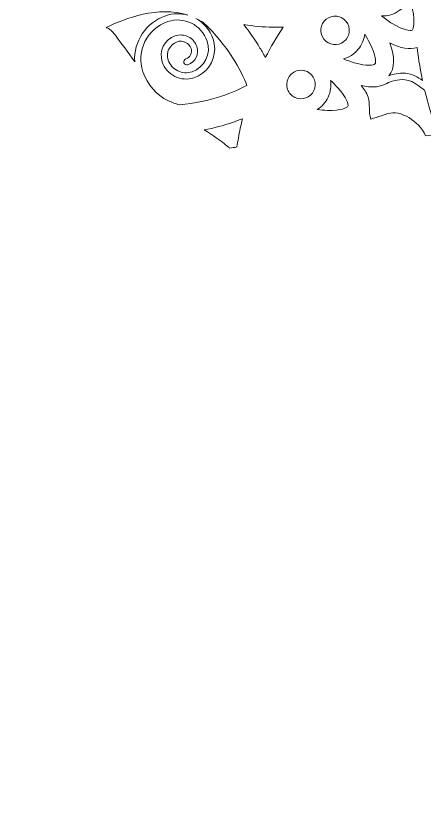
# Model space of a CAD drawing. Header units: millimetres. Extents: x -1844 to 2932, y -490 to 399.
# Drawn here: x 1514.1 to 1662.8, y -310.2 to -21.7 of the extents above; entities that cross this region are included whole.
import ezdxf

# ---------------------------------------------------------------- set-up
doc = ezdxf.new("R2010")
doc.units = ezdxf.units.MM
doc.header["$MEASUREMENT"] = 0
doc.layers.add('Layer 5', color=7, linetype='Continuous')

msp = doc.modelspace()

# ---------------------------------------------------------------- linework, layer by layer
at = {"layer": 'Layer 5', "lineweight": 0}
for points, knots in [([(1650.21, 377.4), (1649.96, 377.5), (1649.7, 377.58), (1649.43, 377.65), (1606.76, 391.27), (1561.29, 398.64), (1514.1, 398.64), (1268.61, 398.64), (1069.6, 199.63), (1069.6, -45.86), (1069.6, -291.35), (1268.61, -490.36), (1514.1, -490.36), (1759.59, -490.36), (1958.6, -291.35), (1958.6, -45.86), (1958.6, 152.15), (1829.12, 319.91), (1650.21, 377.4)], [0, 0, 0, 0, 1, 1, 1, 2, 2, 2, 3, 3, 3, 4, 4, 4, 5, 5, 5, 6, 6, 6, 6]), ([(1653.78, -19.8), (1655.48, -18.62), (1656.76, -17), (1657.54, -15.17), (1657.98, -16.56), (1658.36, -18.01), (1658.63, -19.4), (1659.56, -24.15), (1659.01, -26.49), (1658.41, -26.91), (1657.93, -27.24), (1655.46, -27.1), (1651.22, -24.52), (1649.84, -23.67), (1648.51, -22.72), (1647.32, -21.76), (1649.54, -21.81), (1651.81, -21.18), (1653.78, -19.8)], [0, 0, 0, 0, 1, 1, 1, 2, 2, 2, 3, 3, 3, 4, 4, 4, 5, 5, 5, 6, 6, 6, 6]), ([(1550.36, -28.8), (1549.77, -28.02), (1548.79, -26.71), (1547.34, -26.09), (1547.23, -26.05), (1547.12, -26), (1547.02, -25.95), (1553.82, -22.6), (1566.09, -17.95), (1576.7, -21.43), (1574.16, -20.72), (1571.39, -20.74), (1568.71, -21.65), (1561.45, -24.12), (1556.99, -31.11), (1557.39, -38.41), (1554.98, -35), (1552.5, -31.66), (1550.36, -28.8)], [0, 0, 0, 0, 1, 1, 1, 2, 2, 2, 3, 3, 3, 4, 4, 4, 5, 5, 5, 6, 6, 6, 6]), ([(1573.65, -54.09), (1572.28, -53.77), (1570.94, -53.3), (1569.65, -52.66), (1565.26, -50.5), (1561.98, -46.75), (1560.41, -42.12), (1557.85, -34.58), (1561.9, -26.37), (1569.44, -23.81), (1575.35, -21.81), (1581.79, -24.99), (1583.79, -30.9), (1585.35, -35.5), (1582.88, -40.52), (1578.27, -42.09), (1576.54, -42.67), (1574.69, -42.55), (1573.05, -41.74), (1571.41, -40.94), (1570.19, -39.54), (1569.6, -37.81), (1568.68, -35.08), (1570.15, -32.1), (1572.88, -31.17), (1573.88, -30.83), (1574.96, -30.9), (1575.91, -31.37), (1576.86, -31.84), (1577.57, -32.65), (1577.91, -33.65), (1578.43, -35.18), (1577.6, -36.86), (1576.07, -37.38), (1575.47, -37.58), (1575.15, -38.23), (1575.35, -38.83), (1575.55, -39.42), (1576.2, -39.74), (1576.8, -39.54), (1579.53, -38.61), (1580.99, -35.64), (1580.07, -32.92), (1579.53, -31.34), (1578.41, -30.06), (1576.92, -29.32), (1575.42, -28.59), (1573.73, -28.47), (1572.15, -29.01), (1568.22, -30.34), (1566.11, -34.62), (1567.44, -38.55), (1568.23, -40.85), (1569.86, -42.71), (1572.04, -43.79), (1574.22, -44.87), (1576.7, -45.03), (1579, -44.25), (1583.61, -42.68), (1586.53, -38.37), (1586.54, -33.75), (1586.54, -32.56), (1586.35, -31.35), (1585.95, -30.16), (1584.82, -26.84), (1582.53, -24.24), (1579.68, -22.65), (1580.58, -23.1), (1581.48, -23.61), (1582.36, -24.19), (1591.48, -32.53), (1596.14, -41.64), (1598.3, -47.07), (1593.98, -49.36), (1585.15, -53.22), (1573.65, -54.09)], [0, 0, 0, 0, 1, 1, 1, 2, 2, 2, 3, 3, 3, 4, 4, 4, 5, 5, 5, 6, 6, 6, 7, 7, 7, 8, 8, 8, 9, 9, 9, 10, 10, 10, 11, 11, 11, 12, 12, 12, 13, 13, 13, 14, 14, 14, 15, 15, 15, 16, 16, 16, 17, 17, 17, 18, 18, 18, 19, 19, 19, 20, 20, 20, 21, 21, 21, 22, 22, 22, 23, 23, 23, 24, 24, 24, 25, 25, 25, 25]), ([(1634.37, -30.35), (1632.52, -32.54), (1629.24, -32.82), (1627.05, -30.97), (1625.99, -30.08), (1625.34, -28.83), (1625.22, -27.44), (1625.11, -26.06), (1625.53, -24.71), (1626.43, -23.65), (1627.32, -22.59), (1628.57, -21.95), (1629.96, -21.83), (1630.42, -21.79), (1630.88, -21.81), (1631.32, -21.89), (1632.21, -22.05), (1633.04, -22.44), (1633.74, -23.03), (1635.93, -24.88), (1636.21, -28.16), (1634.37, -30.35)], [0, 0, 0, 0, 1, 1, 1, 2, 2, 2, 3, 3, 3, 4, 4, 4, 5, 5, 5, 6, 6, 6, 7, 7, 7, 7]), ([(1604.98, -36.94), (1604.36, -35.76), (1603.71, -34.59), (1603.03, -33.43), (1601.27, -30.46), (1599.29, -27.6), (1597.11, -24.89), (1600.64, -25.47), (1604.2, -25.79), (1607.75, -25.85), (1609.02, -25.87), (1610.28, -25.85), (1611.53, -25.81), (1609.12, -29.37), (1606.93, -33.1), (1604.98, -36.94)], [0, 0, 0, 0, 1, 1, 1, 2, 2, 2, 3, 3, 3, 4, 4, 4, 5, 5, 5, 5]), ([(1633.5, -37.43), (1635.49, -36.84), (1637.32, -35.69), (1638.73, -34.03), (1640.12, -32.38), (1640.95, -30.43), (1641.21, -28.42), (1641.87, -29.47), (1642.49, -30.57), (1643.04, -31.67), (1645.3, -36.18), (1645.39, -38.67), (1644.9, -39.25), (1644.53, -39.69), (1642.1, -40.19), (1637.34, -38.8), (1636.02, -38.41), (1634.72, -37.94), (1633.5, -37.43)], [0, 0, 0, 0, 1, 1, 1, 2, 2, 2, 3, 3, 3, 4, 4, 4, 5, 5, 5, 6, 6, 6, 6]), ([(1649.97, -43.52), (1652.21, -40.87), (1652.31, -36.77), (1650.28, -31.57), (1654.22, -33.54), (1657.59, -34.12), (1660.25, -33.29), (1660.54, -35.77), (1661.13, -39.96), (1662.26, -45.28), (1660.68, -44.14), (1658.38, -42.82), (1656.03, -42.66), (1653.44, -42.49), (1651.55, -42.96), (1649.95, -43.55), (1649.95, -43.54), (1649.96, -43.53), (1649.97, -43.52)], [0, 0, 0, 0, 1, 1, 1, 2, 2, 2, 3, 3, 3, 4, 4, 4, 5, 5, 5, 6, 6, 6, 6]), ([(1622.68, -48.95), (1621.46, -51.55), (1618.36, -52.67), (1615.77, -51.45), (1614.52, -50.86), (1613.57, -49.82), (1613.1, -48.51), (1612.62, -47.2), (1612.69, -45.79), (1613.28, -44.54), (1614.3, -42.37), (1616.64, -41.23), (1618.89, -41.63), (1619.33, -41.71), (1619.76, -41.85), (1620.18, -42.05), (1621.44, -42.63), (1622.39, -43.68), (1622.86, -44.98), (1623.33, -46.29), (1623.27, -47.7), (1622.68, -48.95)], [0, 0, 0, 0, 1, 1, 1, 2, 2, 2, 3, 3, 3, 4, 4, 4, 5, 5, 5, 6, 6, 6, 7, 7, 7, 7]), ([(1635.05, -54.67), (1634.8, -55.19), (1632.59, -56.3), (1627.63, -56.18), (1626.37, -56.15), (1625.1, -56.05), (1623.88, -55.89), (1625.56, -54.81), (1626.95, -53.27), (1627.84, -51.38), (1628.77, -49.4), (1629.06, -47.28), (1628.78, -45.25), (1629.65, -46.07), (1630.5, -46.94), (1631.29, -47.82), (1634.63, -51.59), (1635.37, -53.98), (1635.05, -54.67)], [0, 0, 0, 0, 1, 1, 1, 2, 2, 2, 3, 3, 3, 4, 4, 4, 5, 5, 5, 6, 6, 6, 6]), ([(1663.28, -65.4), (1662.13, -62.6), (1659.58, -60.24), (1657.45, -58.93), (1654.66, -57.2), (1651.89, -56.64), (1649.66, -57.34), (1649.66, -57.34), (1647.25, -58.11), (1647.25, -58.11), (1645.96, -58.51), (1644.66, -58.93), (1643.36, -59.34), (1642.95, -57.88), (1642.91, -56.58), (1642.88, -55.3), (1642.84, -54.03), (1642.8, -52.71), (1642.39, -51.36), (1641.88, -49.69), (1640.88, -48.25), (1639.86, -47.13), (1641.53, -47.52), (1643.55, -47.79), (1645.43, -47.54), (1646.84, -47.36), (1648.05, -46.84), (1649.22, -46.35), (1651.04, -45.58), (1652.92, -44.79), (1655.87, -44.98), (1659.15, -45.2), (1663.06, -48.97), (1663.1, -49.01), (1663.1, -49.01), (1663.1, -49.01), (1663.1, -49.01), (1664.23, -53.75), (1665.75, -59.16), (1667.79, -64.92), (1666.25, -65.06), (1664.75, -65.22), (1663.28, -65.4)], [0, 0, 0, 0, 1, 1, 1, 2, 2, 2, 3, 3, 3, 4, 4, 4, 5, 5, 5, 6, 6, 6, 7, 7, 7, 8, 8, 8, 9, 9, 9, 10, 10, 10, 11, 11, 11, 12, 12, 12, 13, 13, 13, 14, 14, 14, 14]), ([(1595.17, -66.24), (1594.98, -67.32), (1594.81, -68.41), (1594.65, -69.5), (1593.76, -69.7), (1592.87, -69.84), (1591.98, -69.91), (1591.74, -69.7), (1591.49, -69.49), (1591.24, -69.28), (1588.57, -67.09), (1585.73, -65.08), (1582.76, -63.28), (1586.27, -62.62), (1589.73, -61.7), (1593.09, -60.54), (1594.3, -60.12), (1595.51, -59.67), (1596.69, -59.19), (1596.1, -61.53), (1595.6, -63.89), (1595.17, -66.24)], [0, 0, 0, 0, 1, 1, 1, 2, 2, 2, 3, 3, 3, 4, 4, 4, 5, 5, 5, 6, 6, 6, 7, 7, 7, 7])]:
    msp.add_open_spline(points, degree=3, knots=knots, dxfattribs=at)

doc.saveas('drawing.dxf')
